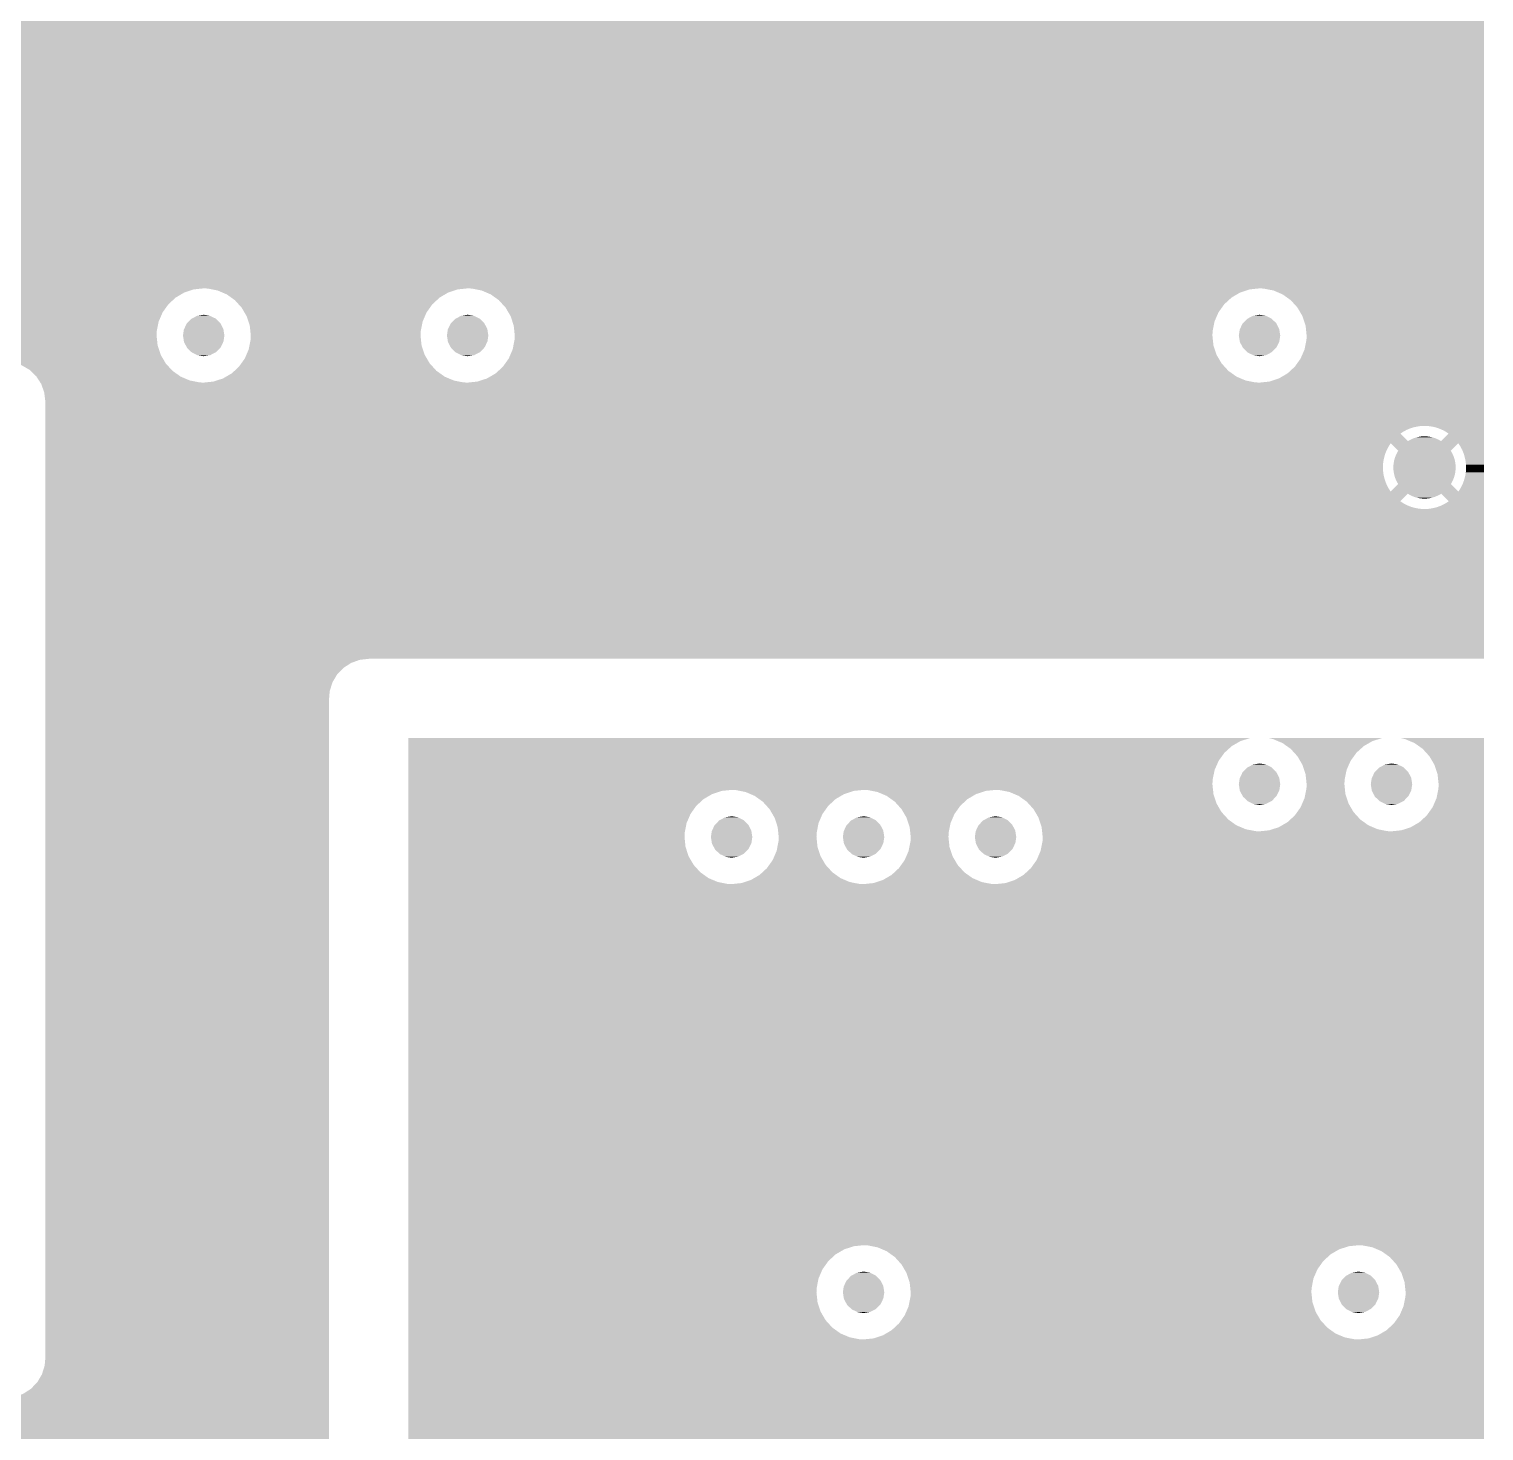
# Model space of a CAD drawing. Extents: x 295 to 953, y 10 to 290.
# Drawn here: x 673.64 to 701.64, y 201.32 to 228.3 of the extents above; entities that cross this region are included whole.
import ezdxf

# ---------------------------------------------------------------- set-up
doc = ezdxf.new("R2010")
doc.units = 0
doc.header["$LTSCALE"] = 5
doc.header["$MEASUREMENT"] = 0
doc.layers.add('FROMC1', color=7, linetype='CONTINUOUS')

msp = doc.modelspace()

# ---------------------------------------------------------------- linework, layer by layer
at = {"layer": 'FROMC1'}
for points in [[(654.9, 223.307), (654.9, 228.605), (701.636, 223.307), (701.636, 228.605)], [(654.9, 223.287), (654.9, 223.307), (676.807, 223.287), (676.998, 223.307)], [(654.9, 223.227), (654.9, 223.287), (676.625, 223.227), (676.807, 223.287)], [(654.9, 223.13), (654.9, 223.227), (676.459, 223.13), (676.625, 223.227)], [(677.077, 223.303), (676.998, 223.307), (682.044, 223.303), (682.078, 223.307)], [(677.163, 223.287), (677.077, 223.303), (681.887, 223.287), (682.044, 223.303)], [(677.266, 223.266), (677.163, 223.287), (681.825, 223.266), (681.887, 223.287)], [(677.358, 223.227), (677.266, 223.266), (681.705, 223.227), (681.825, 223.266)], [(677.442, 223.191), (677.358, 223.227), (681.643, 223.191), (681.705, 223.227)], [(677.527, 223.13), (677.442, 223.191), (681.539, 223.13), (681.643, 223.191)], [(682.157, 223.303), (682.078, 223.307), (697.284, 223.303), (697.318, 223.307)], [(682.243, 223.287), (682.157, 223.303), (697.127, 223.287), (697.284, 223.303)], [(682.346, 223.266), (682.243, 223.287), (697.065, 223.266), (697.127, 223.287)], [(682.438, 223.227), (682.346, 223.266), (696.945, 223.227), (697.065, 223.266)], [(682.522, 223.191), (682.438, 223.227), (696.883, 223.191), (696.945, 223.227)], [(682.607, 223.13), (682.522, 223.191), (696.779, 223.13), (696.883, 223.191)], [(697.397, 223.303), (697.318, 223.307), (701.636, 223.303), (701.636, 223.307)], [(697.586, 223.266), (697.397, 223.303), (701.636, 223.266), (701.636, 223.303)], [(697.762, 223.191), (697.586, 223.266), (701.636, 223.191), (701.636, 223.266)], [(697.918, 223.08), (697.762, 223.191), (701.636, 223.08), (701.636, 223.191)], [(654.9, 223), (654.9, 223.13), (676.318, 223), (676.459, 223.13)], [(654.9, 222.844), (654.9, 223), (676.207, 222.844), (676.318, 223)], [(677.598, 223.08), (677.527, 223.13), (681.485, 223.08), (681.539, 223.13)], [(677.67, 223), (677.598, 223.08), (681.398, 223), (681.485, 223.08)], [(677.727, 222.938), (677.67, 223), (681.354, 222.938), (681.398, 223)], [(677.782, 222.844), (677.727, 222.938), (681.287, 222.844), (681.354, 222.938)], [(682.678, 223.08), (682.607, 223.13), (696.725, 223.08), (696.779, 223.13)], [(682.75, 223), (682.678, 223.08), (696.638, 223), (696.725, 223.08)], [(682.807, 222.938), (682.75, 223), (696.594, 222.938), (696.638, 223)], [(682.862, 222.844), (682.807, 222.938), (696.527, 222.844), (696.594, 222.938)], [(698.047, 222.938), (697.918, 223.08), (701.636, 222.938), (701.636, 223.08)], [(698.144, 222.773), (698.047, 222.938), (701.636, 222.773), (701.636, 222.938)], [(654.9, 222.668), (654.9, 222.844), (676.131, 222.668), (676.207, 222.844)], [(654.9, 222.48), (654.9, 222.668), (676.094, 222.48), (676.131, 222.668)], [(676.621, 222.525), (676.671, 222.629), (677.376, 222.525), (677.322, 222.629)], [(676.671, 222.629), (676.68, 222.638), (677.322, 222.629), (677.318, 222.638)], [(676.68, 222.638), (676.76, 222.72), (677.318, 222.638), (677.233, 222.72)], [(676.76, 222.72), (676.772, 222.726), (677.233, 222.72), (677.227, 222.726)], [(676.772, 222.726), (676.872, 222.779), (677.227, 222.726), (677.119, 222.779)], [(676.872, 222.779), (676.892, 222.782), (677.119, 222.779), (677.113, 222.782)], [(676.892, 222.782), (676.998, 222.799), (677.113, 222.782), (676.998, 222.799)], [(677.824, 222.773), (677.782, 222.844), (681.256, 222.773), (681.287, 222.844)], [(677.859, 222.668), (677.824, 222.773), (681.211, 222.668), (681.256, 222.773)], [(677.884, 222.591), (677.859, 222.668), (681.196, 222.591), (681.211, 222.668)], [(677.896, 222.48), (677.884, 222.591), (681.174, 222.48), (681.196, 222.591)], [(681.701, 222.525), (681.751, 222.629), (682.456, 222.525), (682.402, 222.629)], [(681.751, 222.629), (681.76, 222.638), (682.402, 222.629), (682.398, 222.638)], [(681.76, 222.638), (681.84, 222.72), (682.398, 222.638), (682.313, 222.72)], [(681.84, 222.72), (681.852, 222.726), (682.313, 222.72), (682.307, 222.726)], [(681.852, 222.726), (681.952, 222.779), (682.307, 222.726), (682.199, 222.779)], [(681.952, 222.779), (681.972, 222.782), (682.199, 222.779), (682.193, 222.782)], [(681.972, 222.782), (682.078, 222.799), (682.193, 222.782), (682.078, 222.799)], [(682.904, 222.773), (682.862, 222.844), (696.496, 222.773), (696.527, 222.844)], [(682.939, 222.668), (682.904, 222.773), (696.451, 222.668), (696.496, 222.773)], [(682.964, 222.591), (682.939, 222.668), (696.436, 222.591), (696.451, 222.668)], [(682.976, 222.48), (682.964, 222.591), (696.414, 222.48), (696.436, 222.591)], [(696.941, 222.525), (696.991, 222.629), (697.696, 222.525), (697.642, 222.629)], [(696.991, 222.629), (697, 222.638), (697.642, 222.629), (697.638, 222.638)], [(697, 222.638), (697.08, 222.72), (697.638, 222.638), (697.553, 222.72)], [(697.08, 222.72), (697.092, 222.726), (697.553, 222.72), (697.547, 222.726)], [(697.092, 222.726), (697.192, 222.779), (697.547, 222.726), (697.439, 222.779)], [(697.192, 222.779), (697.212, 222.782), (697.439, 222.779), (697.433, 222.782)], [(697.212, 222.782), (697.318, 222.799), (697.433, 222.782), (697.318, 222.799)], [(698.204, 222.591), (698.144, 222.773), (701.636, 222.591), (701.636, 222.773)], [(698.224, 222.4), (698.204, 222.591), (701.636, 222.4), (701.636, 222.591)], [(654.9, 222.4), (654.9, 222.48), (676.091, 222.4), (676.094, 222.48)], [(654.9, 222.209), (654.9, 222.4), (676.111, 222.209), (676.091, 222.4)], [(676.599, 222.4), (676.616, 222.515), (677.396, 222.4), (677.378, 222.515)], [(676.617, 222.285), (676.599, 222.4), (677.379, 222.285), (677.396, 222.4)], [(676.616, 222.515), (676.621, 222.525), (677.378, 222.515), (677.376, 222.525)], [(677.879, 222.209), (677.901, 222.32), (681.191, 222.209), (681.179, 222.32)], [(677.904, 222.4), (677.896, 222.48), (681.171, 222.4), (681.174, 222.48)], [(677.901, 222.32), (677.904, 222.4), (681.179, 222.32), (681.171, 222.4)], [(681.679, 222.4), (681.696, 222.515), (682.476, 222.4), (682.458, 222.515)], [(681.697, 222.285), (681.679, 222.4), (682.459, 222.285), (682.476, 222.4)], [(681.696, 222.515), (681.701, 222.525), (682.458, 222.515), (682.456, 222.525)], [(682.959, 222.209), (682.981, 222.32), (696.431, 222.209), (696.419, 222.32)], [(682.984, 222.4), (682.976, 222.48), (696.411, 222.4), (696.414, 222.48)], [(682.981, 222.32), (682.984, 222.4), (696.419, 222.32), (696.411, 222.4)], [(696.919, 222.4), (696.936, 222.515), (697.716, 222.4), (697.698, 222.515)], [(696.937, 222.285), (696.919, 222.4), (697.699, 222.285), (697.716, 222.4)], [(696.936, 222.515), (696.941, 222.525), (697.698, 222.515), (697.696, 222.525)], [(698.184, 222.132), (698.221, 222.32), (701.636, 222.132), (701.636, 222.32)], [(698.221, 222.32), (698.224, 222.4), (701.636, 222.32), (701.636, 222.4)], [(654.9, 222.027), (654.9, 222.209), (676.171, 222.027), (676.111, 222.209)], [(654.9, 221.892), (654.9, 222.027), (676.25, 221.892), (676.171, 222.027)], [(676.619, 222.275), (676.617, 222.285), (677.374, 222.275), (677.379, 222.285)], [(676.673, 222.171), (676.619, 222.275), (677.324, 222.171), (677.374, 222.275)], [(676.677, 222.162), (676.673, 222.171), (677.315, 222.162), (677.324, 222.171)], [(676.762, 222.08), (676.677, 222.162), (677.235, 222.08), (677.315, 222.162)], [(676.768, 222.074), (676.762, 222.08), (677.223, 222.074), (677.235, 222.08)], [(676.876, 222.021), (676.768, 222.074), (677.123, 222.021), (677.223, 222.074)], [(677.788, 221.956), (677.819, 222.027), (681.293, 221.956), (681.251, 222.027)], [(677.819, 222.027), (677.864, 222.132), (681.251, 222.027), (681.216, 222.132)], [(677.864, 222.132), (677.879, 222.209), (681.216, 222.132), (681.191, 222.209)], [(681.699, 222.275), (681.697, 222.285), (682.454, 222.275), (682.459, 222.285)], [(681.753, 222.171), (681.699, 222.275), (682.404, 222.171), (682.454, 222.275)], [(681.757, 222.162), (681.753, 222.171), (682.395, 222.162), (682.404, 222.171)], [(681.842, 222.08), (681.757, 222.162), (682.315, 222.08), (682.395, 222.162)], [(681.848, 222.074), (681.842, 222.08), (682.303, 222.074), (682.315, 222.08)], [(681.956, 222.021), (681.848, 222.074), (682.203, 222.021), (682.303, 222.074)], [(682.868, 221.956), (682.899, 222.027), (696.533, 221.956), (696.491, 222.027)], [(682.899, 222.027), (682.944, 222.132), (696.491, 222.027), (696.456, 222.132)], [(682.944, 222.132), (682.959, 222.209), (696.456, 222.132), (696.431, 222.209)], [(696.939, 222.275), (696.937, 222.285), (697.694, 222.275), (697.699, 222.285)], [(696.993, 222.171), (696.939, 222.275), (697.644, 222.171), (697.694, 222.275)], [(696.997, 222.162), (696.993, 222.171), (697.635, 222.162), (697.644, 222.171)], [(697.082, 222.08), (696.997, 222.162), (697.555, 222.08), (697.635, 222.162)], [(697.088, 222.074), (697.082, 222.08), (697.543, 222.074), (697.555, 222.08)], [(697.196, 222.021), (697.088, 222.074), (697.443, 222.021), (697.543, 222.074)], [(698.108, 221.956), (698.184, 222.132), (701.636, 221.956), (701.636, 222.132)], [(673.327, 221.879), (673.188, 221.892), (676.258, 221.879), (676.25, 221.892)], [(673.383, 221.862), (673.327, 221.879), (676.268, 221.862), (676.258, 221.879)], [(673.495, 221.827), (673.383, 221.862), (676.299, 221.827), (676.268, 221.862)], [(673.647, 221.738), (673.495, 221.827), (676.381, 221.738), (676.299, 221.827)], [(676.883, 222.018), (676.876, 222.021), (677.103, 222.018), (677.123, 222.021)], [(676.998, 222.001), (676.883, 222.018), (676.998, 222.001), (677.103, 222.018)], [(677.591, 221.72), (677.677, 221.8), (681.477, 221.72), (681.405, 221.8)], [(677.677, 221.8), (677.721, 221.862), (681.405, 221.8), (681.348, 221.862)], [(677.721, 221.862), (677.788, 221.956), (681.348, 221.862), (681.293, 221.956)], [(681.963, 222.018), (681.956, 222.021), (682.183, 222.018), (682.203, 222.021)], [(682.078, 222.001), (681.963, 222.018), (682.078, 222.001), (682.183, 222.018)], [(682.671, 221.72), (682.757, 221.8), (696.717, 221.72), (696.645, 221.8)], [(682.757, 221.8), (682.801, 221.862), (696.645, 221.8), (696.588, 221.862)], [(682.801, 221.862), (682.868, 221.956), (696.588, 221.862), (696.533, 221.956)], [(697.203, 222.018), (697.196, 222.021), (697.423, 222.018), (697.443, 222.021)], [(697.318, 222.001), (697.203, 222.018), (697.318, 222.001), (697.423, 222.018)], [(697.856, 221.67), (697.997, 221.8), (701.636, 221.67), (701.636, 221.8)], [(697.997, 221.8), (698.108, 221.956), (701.636, 221.8), (701.636, 221.956)], [(673.665, 221.72), (673.647, 221.738), (676.397, 221.72), (676.381, 221.738)], [(673.774, 221.617), (673.665, 221.72), (676.543, 221.617), (676.397, 221.72)], [(673.779, 221.609), (673.774, 221.617), (676.553, 221.609), (676.543, 221.617)], [(673.828, 221.534), (673.779, 221.609), (676.73, 221.534), (676.553, 221.609)], [(673.852, 221.497), (673.828, 221.534), (676.918, 221.497), (676.73, 221.534)], [(673.854, 221.493), (673.852, 221.497), (676.998, 221.493), (676.918, 221.497)], [(673.87, 221.47), (673.854, 221.493), (701.636, 221.47), (701.636, 221.493)], [(673.929, 221.305), (673.87, 221.47), (701.636, 221.305), (701.636, 221.47)], [(676.998, 221.493), (677.031, 221.497), (682.078, 221.493), (681.998, 221.497)], [(677.031, 221.497), (677.188, 221.513), (681.998, 221.497), (681.913, 221.513)], [(677.188, 221.513), (677.25, 221.534), (681.913, 221.513), (681.81, 221.534)], [(677.25, 221.534), (677.37, 221.573), (681.81, 221.534), (681.717, 221.573)], [(677.37, 221.573), (677.432, 221.609), (681.717, 221.573), (681.633, 221.609)], [(677.432, 221.609), (677.536, 221.67), (681.633, 221.609), (681.548, 221.67)], [(677.536, 221.67), (677.591, 221.72), (681.548, 221.67), (681.477, 221.72)], [(682.078, 221.493), (682.111, 221.497), (697.318, 221.493), (697.238, 221.497)], [(682.111, 221.497), (682.268, 221.513), (697.238, 221.497), (697.153, 221.513)], [(682.268, 221.513), (682.33, 221.534), (697.153, 221.513), (697.05, 221.534)], [(682.33, 221.534), (682.45, 221.573), (697.05, 221.534), (696.957, 221.573)], [(682.45, 221.573), (682.512, 221.609), (696.957, 221.573), (696.873, 221.609)], [(682.512, 221.609), (682.616, 221.67), (696.873, 221.609), (696.788, 221.67)], [(682.616, 221.67), (682.671, 221.72), (696.788, 221.67), (696.717, 221.72)], [(697.318, 221.493), (697.508, 221.513), (701.636, 221.493), (701.636, 221.513)], [(697.508, 221.513), (697.69, 221.573), (701.636, 221.513), (701.636, 221.573)], [(697.69, 221.573), (697.856, 221.67), (701.636, 221.573), (701.636, 221.67)], [(673.95, 221.13), (673.929, 221.305), (701.636, 221.13), (701.636, 221.305)], [(673.95, 220.66), (673.95, 221.13), (701.636, 220.66), (701.636, 221.13)], [(673.95, 220.657), (673.95, 220.66), (700.418, 220.657), (700.475, 220.66)], [(673.95, 220.649), (673.95, 220.657), (700.362, 220.649), (700.418, 220.657)], [(673.95, 220.638), (673.95, 220.649), (700.306, 220.638), (700.362, 220.649)], [(673.95, 220.623), (673.95, 220.638), (700.251, 220.623), (700.306, 220.638)], [(700.532, 220.659), (700.475, 220.66), (701.636, 220.659), (701.636, 220.66)], [(700.589, 220.654), (700.532, 220.659), (701.636, 220.654), (701.636, 220.659)], [(700.645, 220.645), (700.589, 220.654), (701.636, 220.645), (701.636, 220.654)], [(700.701, 220.633), (700.645, 220.645), (701.636, 220.633), (701.636, 220.645)], [(700.755, 220.616), (700.701, 220.633), (701.636, 220.616), (701.636, 220.633)], [(673.95, 220.604), (673.95, 220.623), (700.197, 220.604), (700.251, 220.623)], [(673.95, 220.581), (673.95, 220.604), (700.145, 220.581), (700.197, 220.604)], [(673.95, 220.554), (673.95, 220.581), (700.094, 220.554), (700.145, 220.581)], [(673.95, 220.524), (673.95, 220.554), (700.046, 220.524), (700.094, 220.554)], [(673.95, 220.511), (673.95, 220.524), (700.028, 220.511), (700.046, 220.524)], [(673.95, 220.367), (673.95, 220.511), (700.172, 220.367), (700.028, 220.511)], [(673.95, 220.325), (673.95, 220.367), (701.636, 220.325), (701.636, 220.367)], [(673.95, 220.367), (673.95, 220.367), (700.173, 220.367), (700.172, 220.367)], [(700.173, 220.367), (700.201, 220.384), (700.813, 220.367), (700.783, 220.384)], [(700.201, 220.384), (700.216, 220.391), (700.783, 220.384), (700.77, 220.391)], [(700.216, 220.391), (700.245, 220.406), (700.77, 220.391), (700.739, 220.406)], [(700.245, 220.406), (700.261, 220.412), (700.739, 220.406), (700.725, 220.412)], [(700.261, 220.412), (700.291, 220.425), (700.725, 220.412), (700.693, 220.425)], [(700.291, 220.425), (700.308, 220.43), (700.693, 220.425), (700.679, 220.43)], [(700.308, 220.43), (700.338, 220.439), (700.679, 220.43), (700.645, 220.439)], [(700.338, 220.439), (700.356, 220.443), (700.645, 220.439), (700.631, 220.443)], [(700.356, 220.443), (700.386, 220.45), (700.631, 220.443), (700.596, 220.45)], [(700.386, 220.45), (700.405, 220.453), (700.596, 220.45), (700.583, 220.453)], [(700.405, 220.453), (700.435, 220.457), (700.583, 220.453), (700.546, 220.457)], [(700.435, 220.457), (700.459, 220.458), (700.546, 220.457), (700.534, 220.458)], [(700.459, 220.458), (700.485, 220.459), (700.534, 220.458), (700.485, 220.459)], [(700.808, 220.595), (700.755, 220.616), (701.636, 220.595), (701.636, 220.616)], [(700.86, 220.571), (700.808, 220.595), (701.636, 220.571), (701.636, 220.595)], [(700.813, 220.367), (700.957, 220.511), (701.636, 220.367), (701.636, 220.511)], [(700.91, 220.543), (700.86, 220.571), (701.636, 220.543), (701.636, 220.571)], [(700.957, 220.511), (700.91, 220.543), (701.636, 220.511), (701.636, 220.543)], [(673.95, 220.277), (673.95, 220.325), (699.81, 220.277), (699.841, 220.325)], [(673.95, 220.227), (673.95, 220.277), (699.782, 220.227), (699.81, 220.277)], [(673.95, 220.176), (673.95, 220.227), (699.757, 220.176), (699.782, 220.227)], [(673.95, 220.123), (673.95, 220.176), (699.737, 220.123), (699.757, 220.176)], [(673.95, 220.068), (673.95, 220.123), (699.72, 220.068), (699.737, 220.123)], [(673.95, 220.013), (673.95, 220.068), (699.707, 220.013), (699.72, 220.068)], [(699.986, 220.18), (699.841, 220.325), (700.999, 220.18), (701.144, 220.325)], [(699.926, 220.054), (699.94, 220.093), (701.06, 220.054), (701.045, 220.093)], [(699.94, 220.093), (699.944, 220.1), (701.045, 220.093), (701.042, 220.1)], [(699.944, 220.1), (699.961, 220.137), (701.042, 220.1), (701.024, 220.137)], [(699.961, 220.137), (699.965, 220.144), (701.024, 220.137), (701.02, 220.144)], [(699.965, 220.144), (699.986, 220.18), (701.02, 220.144), (700.999, 220.18)], [(701.166, 220.292), (701.144, 220.325), (701.636, 220.292), (701.636, 220.325)], [(701.195, 220.243), (701.166, 220.292), (701.636, 220.243), (701.636, 220.292)], [(701.221, 220.192), (701.195, 220.243), (701.636, 220.192), (701.636, 220.243)], [(701.242, 220.139), (701.221, 220.192), (701.636, 220.139), (701.636, 220.192)], [(701.26, 220.085), (701.242, 220.139), (701.636, 220.085), (701.636, 220.139)], [(701.274, 220.03), (701.26, 220.085), (701.636, 220.03), (701.636, 220.085)], [(673.95, 219.956), (673.95, 220.013), (699.698, 219.956), (699.707, 220.013)], [(673.95, 219.899), (673.95, 219.956), (699.693, 219.899), (699.698, 219.956)], [(673.95, 219.842), (673.95, 219.899), (699.693, 219.842), (699.693, 219.899)], [(673.95, 219.786), (673.95, 219.842), (699.696, 219.786), (699.693, 219.842)], [(673.95, 219.729), (673.95, 219.786), (699.703, 219.729), (699.696, 219.786)], [(699.893, 219.86), (699.895, 219.901), (701.092, 219.86), (701.09, 219.901)], [(699.895, 219.819), (699.893, 219.86), (701.091, 219.819), (701.092, 219.86)], [(699.895, 219.909), (699.9, 219.95), (701.09, 219.909), (701.085, 219.95)], [(699.895, 219.901), (699.895, 219.909), (701.09, 219.901), (701.09, 219.909)], [(699.895, 219.811), (699.895, 219.819), (701.09, 219.811), (701.091, 219.819)], [(699.9, 219.77), (699.895, 219.811), (701.085, 219.77), (701.09, 219.811)], [(699.9, 219.95), (699.902, 219.958), (701.085, 219.95), (701.084, 219.958)], [(699.902, 219.958), (699.909, 219.999), (701.084, 219.958), (701.075, 219.999)], [(699.909, 219.999), (699.912, 220.007), (701.075, 219.999), (701.074, 220.007)], [(699.912, 220.007), (699.923, 220.046), (701.074, 220.007), (701.062, 220.046)], [(699.923, 220.046), (699.926, 220.054), (701.062, 220.046), (701.06, 220.054)], [(701.285, 219.974), (701.274, 220.03), (701.636, 219.974), (701.636, 220.03)], [(701.291, 219.917), (701.285, 219.974), (701.636, 219.917), (701.636, 219.974)], [(701.287, 219.764), (701.292, 219.821), (701.636, 219.764), (701.636, 219.821)], [(701.293, 219.86), (701.291, 219.917), (701.636, 219.86), (701.636, 219.917)], [(701.292, 219.821), (701.293, 219.86), (701.636, 219.821), (701.636, 219.86)], [(673.95, 219.673), (673.95, 219.729), (699.715, 219.673), (699.703, 219.729)], [(673.95, 219.618), (673.95, 219.673), (699.73, 219.618), (699.715, 219.673)], [(673.95, 219.565), (673.95, 219.618), (699.749, 219.565), (699.73, 219.618)], [(673.95, 219.512), (673.95, 219.565), (699.772, 219.512), (699.749, 219.565)], [(673.95, 219.462), (673.95, 219.512), (699.799, 219.462), (699.772, 219.512)], [(699.841, 219.395), (699.986, 219.54), (701.144, 219.395), (700.999, 219.54)], [(699.901, 219.762), (699.9, 219.77), (701.084, 219.762), (701.085, 219.77)], [(699.91, 219.721), (699.901, 219.762), (701.076, 219.721), (701.084, 219.762)], [(699.911, 219.713), (699.91, 219.721), (701.074, 219.713), (701.076, 219.721)], [(699.923, 219.674), (699.911, 219.713), (701.062, 219.674), (701.074, 219.713)], [(699.925, 219.666), (699.923, 219.674), (701.059, 219.666), (701.062, 219.674)], [(699.94, 219.627), (699.925, 219.666), (701.045, 219.627), (701.059, 219.666)], [(699.943, 219.62), (699.94, 219.627), (701.042, 219.62), (701.045, 219.627)], [(699.961, 219.583), (699.943, 219.62), (701.024, 219.583), (701.042, 219.62)], [(699.965, 219.576), (699.961, 219.583), (701.02, 219.576), (701.024, 219.583)], [(699.986, 219.54), (699.965, 219.576), (700.999, 219.54), (701.02, 219.576)], [(701.203, 219.493), (701.228, 219.544), (701.636, 219.493), (701.636, 219.544)], [(701.228, 219.544), (701.248, 219.597), (701.636, 219.544), (701.636, 219.597)], [(701.248, 219.597), (701.265, 219.652), (701.636, 219.597), (701.636, 219.652)], [(701.265, 219.652), (701.278, 219.707), (701.636, 219.652), (701.636, 219.707)], [(701.278, 219.707), (701.287, 219.764), (701.636, 219.707), (701.636, 219.764)], [(673.95, 219.413), (673.95, 219.462), (699.829, 219.413), (699.799, 219.462)], [(673.95, 219.395), (673.95, 219.413), (699.841, 219.395), (699.829, 219.413)], [(673.95, 219.353), (673.95, 219.395), (701.636, 219.353), (701.636, 219.395)], [(673.95, 219.209), (673.95, 219.353), (700.028, 219.209), (700.172, 219.353)], [(673.95, 219.353), (673.95, 219.353), (700.172, 219.353), (700.173, 219.353)], [(700.202, 219.336), (700.173, 219.353), (700.784, 219.336), (700.813, 219.353)], [(700.215, 219.329), (700.202, 219.336), (700.769, 219.329), (700.784, 219.336)], [(700.246, 219.314), (700.215, 219.329), (700.74, 219.314), (700.769, 219.329)], [(700.26, 219.308), (700.246, 219.314), (700.724, 219.308), (700.74, 219.314)], [(700.292, 219.295), (700.26, 219.308), (700.694, 219.295), (700.724, 219.308)], [(700.306, 219.29), (700.292, 219.295), (700.677, 219.29), (700.694, 219.295)], [(700.34, 219.281), (700.306, 219.29), (700.647, 219.281), (700.677, 219.29)], [(700.354, 219.277), (700.34, 219.281), (700.629, 219.277), (700.647, 219.281)], [(700.389, 219.27), (700.354, 219.277), (700.599, 219.27), (700.629, 219.277)], [(700.402, 219.267), (700.389, 219.27), (700.58, 219.267), (700.599, 219.27)], [(700.439, 219.263), (700.402, 219.267), (700.55, 219.263), (700.58, 219.267)], [(700.451, 219.262), (700.439, 219.263), (700.526, 219.262), (700.55, 219.263)], [(700.5, 219.261), (700.451, 219.262), (700.5, 219.261), (700.526, 219.262)], [(700.957, 219.209), (700.813, 219.353), (701.636, 219.209), (701.636, 219.353)], [(701.144, 219.395), (701.175, 219.443), (701.636, 219.395), (701.636, 219.443)], [(701.175, 219.443), (701.203, 219.493), (701.636, 219.443), (701.636, 219.493)], [(673.95, 219.177), (673.95, 219.209), (700.076, 219.177), (700.028, 219.209)], [(673.95, 219.149), (673.95, 219.177), (700.125, 219.149), (700.076, 219.177)], [(673.95, 219.125), (673.95, 219.149), (700.177, 219.125), (700.125, 219.149)], [(673.95, 219.104), (673.95, 219.125), (700.23, 219.104), (700.177, 219.125)], [(673.95, 219.087), (673.95, 219.104), (700.284, 219.087), (700.23, 219.104)], [(673.95, 219.075), (673.95, 219.087), (700.34, 219.075), (700.284, 219.087)], [(673.95, 219.066), (673.95, 219.075), (700.396, 219.066), (700.34, 219.075)], [(673.95, 219.061), (673.95, 219.066), (700.453, 219.061), (700.396, 219.066)], [(673.95, 219.06), (673.95, 219.061), (700.51, 219.06), (700.453, 219.061)], [(673.95, 216.177), (673.95, 219.06), (701.636, 216.177), (701.636, 219.06)], [(700.51, 219.06), (700.567, 219.063), (701.636, 219.06), (701.636, 219.063)], [(700.567, 219.063), (700.624, 219.071), (701.636, 219.063), (701.636, 219.071)], [(700.624, 219.071), (700.679, 219.082), (701.636, 219.071), (701.636, 219.082)], [(700.679, 219.082), (700.734, 219.097), (701.636, 219.082), (701.636, 219.097)], [(700.734, 219.097), (700.788, 219.116), (701.636, 219.097), (701.636, 219.116)], [(700.788, 219.116), (700.84, 219.139), (701.636, 219.116), (701.636, 219.139)], [(700.84, 219.139), (700.891, 219.166), (701.636, 219.139), (701.636, 219.166)], [(700.891, 219.166), (700.939, 219.196), (701.636, 219.166), (701.636, 219.196)], [(700.939, 219.196), (700.957, 219.209), (701.636, 219.196), (701.636, 219.209)], [(673.95, 216.157), (673.95, 216.177), (679.998, 216.157), (680.173, 216.177)], [(673.95, 216.177), (673.95, 216.177), (701.635, 216.177), (701.636, 216.177)], [(673.95, 216.097), (673.95, 216.157), (679.833, 216.097), (679.998, 216.157)], [(673.95, 216.001), (673.95, 216.097), (679.686, 216.001), (679.833, 216.097)], [(673.95, 215.874), (673.95, 216.001), (679.564, 215.874), (679.686, 216.001)], [(673.95, 215.723), (673.95, 215.874), (679.475, 215.723), (679.564, 215.874)], [(673.95, 215.555), (673.95, 215.723), (679.423, 215.555), (679.475, 215.723)], [(673.95, 215.415), (673.95, 215.555), (679.411, 215.415), (679.423, 215.555)], [(673.95, 202.715), (673.95, 215.415), (679.411, 202.715), (679.411, 215.415)], [(680.935, 214.652), (680.935, 214.653), (697.135, 214.652), (697.135, 214.653)], [(680.935, 214.594), (680.935, 214.652), (696.952, 214.594), (697.135, 214.652)], [(680.935, 214.499), (680.935, 214.594), (696.786, 214.499), (696.952, 214.594)], [(680.935, 214.37), (680.935, 214.499), (696.643, 214.37), (696.786, 214.499)], [(697.5, 214.652), (697.5, 214.653), (699.675, 214.652), (699.675, 214.653)], [(697.586, 214.63), (697.5, 214.652), (699.606, 214.63), (699.675, 214.652)], [(697.67, 214.594), (697.586, 214.63), (699.492, 214.594), (699.606, 214.63)], [(697.762, 214.555), (697.67, 214.594), (699.424, 214.555), (699.492, 214.594)], [(697.84, 214.499), (697.762, 214.555), (699.326, 214.499), (699.424, 214.555)], [(697.918, 214.444), (697.84, 214.499), (699.265, 214.444), (699.326, 214.499)], [(700.04, 214.652), (700.04, 214.653), (701.636, 214.652), (701.636, 214.653)], [(700.04, 214.653), (700.04, 214.653), (701.636, 214.653), (701.635, 214.653)], [(700.126, 214.63), (700.04, 214.652), (701.636, 214.63), (701.636, 214.652)], [(700.302, 214.555), (700.126, 214.63), (701.636, 214.555), (701.636, 214.63)], [(700.458, 214.444), (700.302, 214.555), (701.636, 214.444), (701.636, 214.555)], [(680.935, 214.215), (680.935, 214.37), (696.531, 214.215), (696.643, 214.37)], [(680.935, 214.04), (680.935, 214.215), (696.454, 214.04), (696.531, 214.215)], [(697.985, 214.37), (697.918, 214.444), (699.183, 214.37), (699.265, 214.444)], [(698.047, 214.302), (697.985, 214.37), (699.134, 214.302), (699.183, 214.37)], [(698.098, 214.215), (698.047, 214.302), (699.071, 214.215), (699.134, 214.302)], [(698.144, 214.137), (698.098, 214.215), (699.036, 214.137), (699.071, 214.215)], [(700.587, 214.302), (700.458, 214.444), (701.636, 214.302), (701.636, 214.444)], [(700.684, 214.137), (700.587, 214.302), (701.636, 214.137), (701.636, 214.302)], [(680.935, 213.852), (680.935, 214.04), (696.415, 213.852), (696.454, 214.04)], [(696.941, 213.889), (696.991, 213.993), (697.696, 213.889), (697.642, 213.993)], [(696.991, 213.993), (697, 214.002), (697.642, 213.993), (697.638, 214.002)], [(697, 214.002), (697.08, 214.084), (697.638, 214.002), (697.553, 214.084)], [(697.08, 214.084), (697.092, 214.09), (697.553, 214.084), (697.547, 214.09)], [(697.092, 214.09), (697.192, 214.143), (697.547, 214.09), (697.439, 214.143)], [(697.192, 214.143), (697.212, 214.146), (697.439, 214.143), (697.433, 214.146)], [(697.212, 214.146), (697.318, 214.163), (697.433, 214.146), (697.318, 214.163)], [(698.176, 214.04), (698.144, 214.137), (698.994, 214.04), (699.036, 214.137)], [(698.204, 213.955), (698.176, 214.04), (698.976, 213.955), (698.994, 214.04)], [(698.215, 213.852), (698.204, 213.955), (698.955, 213.852), (698.976, 213.955)], [(699.481, 213.889), (699.531, 213.993), (700.236, 213.889), (700.182, 213.993)], [(699.531, 213.993), (699.54, 214.002), (700.182, 213.993), (700.178, 214.002)], [(699.54, 214.002), (699.62, 214.084), (700.178, 214.002), (700.093, 214.084)], [(699.62, 214.084), (699.632, 214.09), (700.093, 214.084), (700.087, 214.09)], [(699.632, 214.09), (699.732, 214.143), (700.087, 214.09), (699.979, 214.143)], [(699.732, 214.143), (699.752, 214.146), (699.979, 214.143), (699.973, 214.146)], [(699.752, 214.146), (699.858, 214.163), (699.973, 214.146), (699.858, 214.163)], [(700.744, 213.955), (700.684, 214.137), (701.636, 213.955), (701.636, 214.137)], [(700.764, 213.764), (700.744, 213.955), (701.636, 213.764), (701.636, 213.955)], [(680.935, 213.764), (680.935, 213.852), (696.411, 213.764), (696.415, 213.852)], [(680.935, 213.655), (680.935, 213.764), (696.422, 213.655), (696.411, 213.764)], [(680.935, 213.635), (680.935, 213.655), (686.967, 213.635), (687.158, 213.655)], [(680.935, 213.575), (680.935, 213.635), (686.785, 213.575), (686.967, 213.635)], [(687.237, 213.651), (687.158, 213.655), (689.664, 213.651), (689.698, 213.655)], [(687.323, 213.635), (687.237, 213.651), (689.507, 213.635), (689.664, 213.651)], [(687.426, 213.614), (687.323, 213.635), (689.445, 213.614), (689.507, 213.635)], [(689.777, 213.651), (689.698, 213.655), (692.204, 213.651), (692.238, 213.655)], [(689.863, 213.635), (689.777, 213.651), (692.047, 213.635), (692.204, 213.651)], [(689.966, 213.614), (689.863, 213.635), (691.985, 213.614), (692.047, 213.635)], [(692.317, 213.651), (692.238, 213.655), (696.423, 213.651), (696.422, 213.655)], [(692.506, 213.614), (692.317, 213.651), (696.427, 213.614), (696.423, 213.651)], [(696.919, 213.764), (696.936, 213.879), (697.716, 213.764), (697.698, 213.879)], [(696.937, 213.649), (696.919, 213.764), (697.699, 213.649), (697.716, 213.764)], [(696.936, 213.879), (696.941, 213.889), (697.698, 213.879), (697.696, 213.889)], [(696.939, 213.639), (696.937, 213.649), (697.694, 213.639), (697.699, 213.649)], [(696.993, 213.535), (696.939, 213.639), (697.644, 213.535), (697.694, 213.639)], [(698.199, 213.573), (698.221, 213.684), (698.971, 213.573), (698.959, 213.684)], [(698.224, 213.764), (698.215, 213.852), (698.951, 213.764), (698.955, 213.852)], [(698.221, 213.684), (698.224, 213.764), (698.959, 213.684), (698.951, 213.764)], [(699.459, 213.764), (699.476, 213.879), (700.256, 213.764), (700.238, 213.879)], [(699.477, 213.649), (699.459, 213.764), (700.239, 213.649), (700.256, 213.764)], [(699.476, 213.879), (699.481, 213.889), (700.238, 213.879), (700.236, 213.889)], [(699.479, 213.639), (699.477, 213.649), (700.234, 213.639), (700.239, 213.649)], [(699.533, 213.535), (699.479, 213.639), (700.184, 213.535), (700.234, 213.639)], [(700.724, 213.496), (700.761, 213.684), (701.636, 213.496), (701.636, 213.684)], [(700.761, 213.684), (700.764, 213.764), (701.636, 213.684), (701.636, 213.764)], [(680.935, 213.478), (680.935, 213.575), (686.619, 213.478), (686.785, 213.575)], [(680.935, 213.348), (680.935, 213.478), (686.478, 213.348), (686.619, 213.478)], [(680.935, 213.192), (680.935, 213.348), (686.367, 213.192), (686.478, 213.348)], [(687.518, 213.575), (687.426, 213.614), (689.325, 213.575), (689.445, 213.614)], [(687.602, 213.539), (687.518, 213.575), (689.263, 213.539), (689.325, 213.575)], [(687.687, 213.478), (687.602, 213.539), (689.159, 213.478), (689.263, 213.539)], [(687.758, 213.428), (687.687, 213.478), (689.105, 213.428), (689.159, 213.478)], [(687.83, 213.348), (687.758, 213.428), (689.018, 213.348), (689.105, 213.428)], [(687.887, 213.286), (687.83, 213.348), (688.974, 213.286), (689.018, 213.348)], [(690.058, 213.575), (689.966, 213.614), (691.865, 213.575), (691.985, 213.614)], [(690.142, 213.539), (690.058, 213.575), (691.803, 213.539), (691.865, 213.575)], [(690.227, 213.478), (690.142, 213.539), (691.699, 213.478), (691.803, 213.539)], [(690.298, 213.428), (690.227, 213.478), (691.645, 213.428), (691.699, 213.478)], [(690.37, 213.348), (690.298, 213.428), (691.558, 213.348), (691.645, 213.428)], [(690.427, 213.286), (690.37, 213.348), (691.514, 213.286), (691.558, 213.348)], [(692.601, 213.573), (692.506, 213.614), (696.431, 213.573), (696.427, 213.614)], [(692.682, 213.539), (692.601, 213.573), (696.442, 213.539), (696.431, 213.573)], [(692.838, 213.428), (692.682, 213.539), (696.479, 213.428), (696.442, 213.539)], [(692.871, 213.391), (692.838, 213.428), (696.491, 213.391), (696.479, 213.428)], [(692.967, 213.286), (692.871, 213.391), (696.552, 213.286), (696.491, 213.391)], [(696.997, 213.526), (696.993, 213.535), (697.635, 213.526), (697.644, 213.535)], [(697.082, 213.444), (696.997, 213.526), (697.555, 213.444), (697.635, 213.526)], [(697.088, 213.438), (697.082, 213.444), (697.543, 213.438), (697.555, 213.444)], [(697.196, 213.385), (697.088, 213.438), (697.443, 213.385), (697.543, 213.438)], [(697.203, 213.382), (697.196, 213.385), (697.423, 213.382), (697.443, 213.385)], [(697.318, 213.365), (697.203, 213.382), (697.318, 213.365), (697.423, 213.382)], [(698.108, 213.32), (698.139, 213.391), (699.073, 213.32), (699.031, 213.391)], [(698.139, 213.391), (698.184, 213.496), (699.031, 213.391), (698.996, 213.496)], [(698.184, 213.496), (698.199, 213.573), (698.996, 213.496), (698.971, 213.573)], [(699.537, 213.526), (699.533, 213.535), (700.175, 213.526), (700.184, 213.535)], [(699.622, 213.444), (699.537, 213.526), (700.095, 213.444), (700.175, 213.526)], [(699.628, 213.438), (699.622, 213.444), (700.083, 213.438), (700.095, 213.444)], [(699.736, 213.385), (699.628, 213.438), (699.983, 213.385), (700.083, 213.438)], [(699.743, 213.382), (699.736, 213.385), (699.963, 213.382), (699.983, 213.385)], [(699.858, 213.365), (699.743, 213.382), (699.858, 213.365), (699.963, 213.382)], [(700.648, 213.32), (700.724, 213.496), (701.636, 213.32), (701.636, 213.496)], [(680.935, 213.016), (680.935, 213.192), (686.291, 213.016), (686.367, 213.192)], [(686.84, 212.986), (686.92, 213.068), (687.478, 212.986), (687.393, 213.068)], [(686.92, 213.068), (686.932, 213.074), (687.393, 213.068), (687.387, 213.074)], [(686.932, 213.074), (687.032, 213.127), (687.387, 213.074), (687.279, 213.127)], [(687.032, 213.127), (687.052, 213.13), (687.279, 213.127), (687.273, 213.13)], [(687.052, 213.13), (687.158, 213.147), (687.273, 213.13), (687.158, 213.147)], [(687.942, 213.192), (687.887, 213.286), (688.907, 213.192), (688.974, 213.286)], [(687.984, 213.121), (687.942, 213.192), (688.876, 213.121), (688.907, 213.192)], [(688.019, 213.016), (687.984, 213.121), (688.831, 213.016), (688.876, 213.121)], [(689.38, 212.986), (689.46, 213.068), (690.018, 212.986), (689.933, 213.068)], [(689.46, 213.068), (689.472, 213.074), (689.933, 213.068), (689.927, 213.074)], [(689.472, 213.074), (689.572, 213.127), (689.927, 213.074), (689.819, 213.127)], [(689.572, 213.127), (689.592, 213.13), (689.819, 213.127), (689.813, 213.13)], [(689.592, 213.13), (689.698, 213.147), (689.813, 213.13), (689.698, 213.147)], [(690.482, 213.192), (690.427, 213.286), (691.447, 213.192), (691.514, 213.286)], [(690.524, 213.121), (690.482, 213.192), (691.416, 213.121), (691.447, 213.192)], [(690.559, 213.016), (690.524, 213.121), (691.371, 213.016), (691.416, 213.121)], [(691.92, 212.986), (692, 213.068), (692.558, 212.986), (692.473, 213.068)], [(692, 213.068), (692.012, 213.074), (692.473, 213.068), (692.467, 213.074)], [(692.012, 213.074), (692.112, 213.127), (692.467, 213.074), (692.359, 213.127)], [(692.112, 213.127), (692.132, 213.13), (692.359, 213.127), (692.353, 213.13)], [(692.132, 213.13), (692.238, 213.147), (692.353, 213.13), (692.238, 213.147)], [(693.003, 213.226), (692.967, 213.286), (696.588, 213.226), (696.552, 213.286)], [(693.064, 213.121), (693.003, 213.226), (696.684, 213.121), (696.588, 213.226)], [(693.076, 213.084), (693.064, 213.121), (696.717, 213.084), (696.684, 213.121)], [(693.113, 212.973), (693.076, 213.084), (696.873, 212.973), (696.717, 213.084)], [(697.856, 213.034), (697.911, 213.084), (699.328, 213.034), (699.257, 213.084)], [(697.911, 213.084), (697.997, 213.164), (699.257, 213.084), (699.185, 213.164)], [(697.997, 213.164), (698.041, 213.226), (699.185, 213.164), (699.128, 213.226)], [(698.041, 213.226), (698.108, 213.32), (699.128, 213.226), (699.073, 213.32)], [(700.396, 213.034), (700.537, 213.164), (701.636, 213.034), (701.636, 213.164)], [(700.537, 213.164), (700.648, 213.32), (701.636, 213.164), (701.636, 213.32)], [(680.935, 212.828), (680.935, 213.016), (686.254, 212.828), (686.291, 213.016)], [(680.935, 212.748), (680.935, 212.828), (686.251, 212.748), (686.254, 212.828)], [(686.759, 212.748), (686.776, 212.863), (687.556, 212.748), (687.538, 212.863)], [(686.776, 212.863), (686.781, 212.873), (687.538, 212.863), (687.536, 212.873)], [(686.781, 212.873), (686.831, 212.977), (687.536, 212.873), (687.482, 212.977)], [(686.831, 212.977), (686.84, 212.986), (687.482, 212.977), (687.478, 212.986)], [(688.044, 212.939), (688.019, 213.016), (688.816, 212.939), (688.831, 213.016)], [(688.056, 212.828), (688.044, 212.939), (688.794, 212.828), (688.816, 212.939)], [(688.064, 212.748), (688.056, 212.828), (688.791, 212.748), (688.794, 212.828)], [(689.299, 212.748), (689.316, 212.863), (690.096, 212.748), (690.078, 212.863)], [(689.316, 212.863), (689.321, 212.873), (690.078, 212.863), (690.076, 212.873)], [(689.321, 212.873), (689.371, 212.977), (690.076, 212.873), (690.022, 212.977)], [(689.371, 212.977), (689.38, 212.986), (690.022, 212.977), (690.018, 212.986)], [(690.584, 212.939), (690.559, 213.016), (691.356, 212.939), (691.371, 213.016)], [(690.596, 212.828), (690.584, 212.939), (691.334, 212.828), (691.356, 212.939)], [(690.604, 212.748), (690.596, 212.828), (691.331, 212.748), (691.334, 212.828)], [(691.839, 212.748), (691.856, 212.863), (692.636, 212.748), (692.618, 212.863)], [(691.856, 212.863), (691.861, 212.873), (692.618, 212.863), (692.616, 212.873)], [(691.861, 212.873), (691.911, 212.977), (692.616, 212.873), (692.562, 212.977)], [(691.911, 212.977), (691.92, 212.986), (692.562, 212.977), (692.558, 212.986)], [(693.124, 212.939), (693.113, 212.973), (696.954, 212.939), (696.873, 212.973)], [(693.128, 212.898), (693.124, 212.939), (697.05, 212.898), (696.954, 212.939)], [(693.132, 212.861), (693.128, 212.898), (697.238, 212.861), (697.05, 212.898)], [(693.133, 212.857), (693.132, 212.861), (697.318, 212.857), (697.238, 212.861)], [(693.144, 212.748), (693.133, 212.857), (701.636, 212.748), (701.636, 212.857)], [(697.318, 212.857), (697.351, 212.861), (699.858, 212.857), (699.778, 212.861)], [(697.351, 212.861), (697.508, 212.877), (699.778, 212.861), (699.693, 212.877)], [(697.508, 212.877), (697.57, 212.898), (699.693, 212.877), (699.59, 212.898)], [(697.57, 212.898), (697.69, 212.937), (699.59, 212.898), (699.497, 212.937)], [(697.69, 212.937), (697.752, 212.973), (699.497, 212.937), (699.413, 212.973)], [(697.752, 212.973), (697.856, 213.034), (699.413, 212.973), (699.328, 213.034)], [(699.858, 212.857), (700.048, 212.877), (701.636, 212.857), (701.636, 212.877)], [(700.048, 212.877), (700.23, 212.937), (701.636, 212.877), (701.636, 212.937)], [(700.23, 212.937), (700.396, 213.034), (701.636, 212.937), (701.636, 213.034)], [(680.935, 212.557), (680.935, 212.748), (686.271, 212.557), (686.251, 212.748)], [(680.935, 212.375), (680.935, 212.557), (686.331, 212.375), (686.271, 212.557)], [(686.777, 212.633), (686.759, 212.748), (687.539, 212.633), (687.556, 212.748)], [(686.779, 212.623), (686.777, 212.633), (687.534, 212.623), (687.539, 212.633)], [(686.833, 212.519), (686.779, 212.623), (687.484, 212.519), (687.534, 212.623)], [(686.837, 212.51), (686.833, 212.519), (687.475, 212.51), (687.484, 212.519)], [(686.922, 212.428), (686.837, 212.51), (687.395, 212.428), (687.475, 212.51)], [(688.024, 212.48), (688.039, 212.557), (688.836, 212.48), (688.811, 212.557)], [(688.039, 212.557), (688.061, 212.668), (688.811, 212.557), (688.799, 212.668)], [(688.061, 212.668), (688.064, 212.748), (688.799, 212.668), (688.791, 212.748)], [(689.317, 212.633), (689.299, 212.748), (690.079, 212.633), (690.096, 212.748)], [(689.319, 212.623), (689.317, 212.633), (690.074, 212.623), (690.079, 212.633)], [(689.373, 212.519), (689.319, 212.623), (690.024, 212.519), (690.074, 212.623)], [(689.377, 212.51), (689.373, 212.519), (690.015, 212.51), (690.024, 212.519)], [(689.462, 212.428), (689.377, 212.51), (689.935, 212.428), (690.015, 212.51)], [(690.564, 212.48), (690.579, 212.557), (691.376, 212.48), (691.351, 212.557)], [(690.579, 212.557), (690.601, 212.668), (691.351, 212.557), (691.339, 212.668)], [(690.601, 212.668), (690.604, 212.748), (691.339, 212.668), (691.331, 212.748)], [(691.857, 212.633), (691.839, 212.748), (692.619, 212.633), (692.636, 212.748)], [(691.859, 212.623), (691.857, 212.633), (692.614, 212.623), (692.619, 212.633)], [(691.913, 212.519), (691.859, 212.623), (692.564, 212.519), (692.614, 212.623)], [(691.917, 212.51), (691.913, 212.519), (692.555, 212.51), (692.564, 212.519)], [(692.002, 212.428), (691.917, 212.51), (692.475, 212.428), (692.555, 212.51)], [(693.104, 212.48), (693.141, 212.668), (701.636, 212.48), (701.636, 212.668)], [(693.141, 212.668), (693.144, 212.748), (701.636, 212.668), (701.636, 212.748)], [(680.935, 212.21), (680.935, 212.375), (686.428, 212.21), (686.331, 212.375)], [(686.928, 212.422), (686.922, 212.428), (687.383, 212.422), (687.395, 212.428)], [(687.036, 212.369), (686.928, 212.422), (687.283, 212.369), (687.383, 212.422)], [(687.043, 212.366), (687.036, 212.369), (687.263, 212.366), (687.283, 212.369)], [(687.158, 212.349), (687.043, 212.366), (687.158, 212.349), (687.263, 212.366)], [(687.881, 212.21), (687.948, 212.304), (688.968, 212.21), (688.913, 212.304)], [(687.948, 212.304), (687.979, 212.375), (688.913, 212.304), (688.871, 212.375)], [(687.979, 212.375), (688.024, 212.48), (688.871, 212.375), (688.836, 212.48)], [(689.468, 212.422), (689.462, 212.428), (689.923, 212.422), (689.935, 212.428)], [(689.576, 212.369), (689.468, 212.422), (689.823, 212.369), (689.923, 212.422)], [(689.583, 212.366), (689.576, 212.369), (689.803, 212.366), (689.823, 212.369)], [(689.698, 212.349), (689.583, 212.366), (689.698, 212.349), (689.803, 212.366)], [(690.421, 212.21), (690.488, 212.304), (691.508, 212.21), (691.453, 212.304)], [(690.488, 212.304), (690.519, 212.375), (691.453, 212.304), (691.411, 212.375)], [(690.519, 212.375), (690.564, 212.48), (691.411, 212.375), (691.376, 212.48)], [(692.008, 212.422), (692.002, 212.428), (692.463, 212.422), (692.475, 212.428)], [(692.116, 212.369), (692.008, 212.422), (692.363, 212.369), (692.463, 212.422)], [(692.123, 212.366), (692.116, 212.369), (692.343, 212.366), (692.363, 212.369)], [(692.238, 212.349), (692.123, 212.366), (692.238, 212.349), (692.343, 212.366)], [(692.917, 212.148), (693.028, 212.304), (701.636, 212.148), (701.636, 212.304)], [(693.028, 212.304), (693.104, 212.48), (701.636, 212.304), (701.636, 212.48)], [(680.935, 212.068), (680.935, 212.21), (686.557, 212.068), (686.428, 212.21)], [(680.935, 211.957), (680.935, 212.068), (686.713, 211.957), (686.557, 212.068)], [(680.935, 211.882), (680.935, 211.957), (686.89, 211.882), (686.713, 211.957)], [(687.53, 211.921), (687.592, 211.957), (689.337, 211.921), (689.253, 211.957)], [(687.592, 211.957), (687.696, 212.018), (689.253, 211.957), (689.168, 212.018)], [(687.696, 212.018), (687.751, 212.068), (689.168, 212.018), (689.097, 212.068)], [(687.751, 212.068), (687.837, 212.148), (689.097, 212.068), (689.025, 212.148)], [(687.837, 212.148), (687.881, 212.21), (689.025, 212.148), (688.968, 212.21)], [(690.07, 211.921), (690.132, 211.957), (691.877, 211.921), (691.793, 211.957)], [(690.132, 211.957), (690.236, 212.018), (691.793, 211.957), (691.708, 212.018)], [(690.236, 212.018), (690.291, 212.068), (691.708, 212.018), (691.637, 212.068)], [(690.291, 212.068), (690.377, 212.148), (691.637, 212.068), (691.565, 212.148)], [(690.377, 212.148), (690.421, 212.21), (691.565, 212.148), (691.508, 212.21)], [(692.61, 211.921), (692.776, 212.018), (701.636, 211.921), (701.636, 212.018)], [(692.776, 212.018), (692.917, 212.148), (701.636, 212.018), (701.636, 212.148)], [(680.935, 211.845), (680.935, 211.882), (687.078, 211.845), (686.89, 211.882)], [(680.935, 211.841), (680.935, 211.845), (687.158, 211.841), (687.078, 211.845)], [(680.935, 209.065), (680.935, 211.841), (701.636, 209.065), (701.636, 211.841)], [(687.158, 211.841), (687.191, 211.845), (689.698, 211.841), (689.618, 211.845)], [(687.191, 211.845), (687.348, 211.861), (689.618, 211.845), (689.533, 211.861)], [(687.348, 211.861), (687.41, 211.882), (689.533, 211.861), (689.43, 211.882)], [(687.41, 211.882), (687.53, 211.921), (689.43, 211.882), (689.337, 211.921)], [(689.698, 211.841), (689.731, 211.845), (692.238, 211.841), (692.158, 211.845)], [(689.731, 211.845), (689.888, 211.861), (692.158, 211.845), (692.073, 211.861)], [(689.888, 211.861), (689.95, 211.882), (692.073, 211.861), (691.97, 211.882)], [(689.95, 211.882), (690.07, 211.921), (691.97, 211.882), (691.877, 211.921)], [(692.238, 211.841), (692.428, 211.861), (701.636, 211.841), (701.636, 211.861)], [(692.428, 211.861), (692.61, 211.921), (701.636, 211.861), (701.636, 211.921)], [(680.935, 204.892), (680.935, 209.065), (701.636, 204.892), (701.636, 209.065)], [(680.935, 204.872), (680.935, 204.892), (689.507, 204.872), (689.698, 204.892)], [(680.935, 204.812), (680.935, 204.872), (689.325, 204.812), (689.507, 204.872)], [(680.935, 204.715), (680.935, 204.812), (689.159, 204.715), (689.325, 204.812)], [(680.935, 204.585), (680.935, 204.715), (689.018, 204.585), (689.159, 204.715)], [(689.777, 204.888), (689.698, 204.892), (699.189, 204.888), (699.223, 204.892)], [(689.863, 204.872), (689.777, 204.888), (699.032, 204.872), (699.189, 204.888)], [(689.966, 204.851), (689.863, 204.872), (698.97, 204.851), (699.032, 204.872)], [(690.058, 204.812), (689.966, 204.851), (698.85, 204.812), (698.97, 204.851)], [(690.142, 204.776), (690.058, 204.812), (698.788, 204.776), (698.85, 204.812)], [(690.227, 204.715), (690.142, 204.776), (698.684, 204.715), (698.788, 204.776)], [(690.298, 204.665), (690.227, 204.715), (698.63, 204.665), (698.684, 204.715)], [(699.302, 204.888), (699.223, 204.892), (701.636, 204.888), (701.636, 204.892)], [(699.491, 204.851), (699.302, 204.888), (701.636, 204.851), (701.636, 204.888)], [(699.667, 204.776), (699.491, 204.851), (701.636, 204.776), (701.636, 204.851)], [(699.823, 204.665), (699.667, 204.776), (701.636, 204.665), (701.636, 204.776)], [(680.935, 204.429), (680.935, 204.585), (688.907, 204.429), (689.018, 204.585)], [(680.935, 204.253), (680.935, 204.429), (688.831, 204.253), (688.907, 204.429)], [(690.37, 204.585), (690.298, 204.665), (698.543, 204.585), (698.63, 204.665)], [(690.427, 204.523), (690.37, 204.585), (698.499, 204.523), (698.543, 204.585)], [(690.482, 204.429), (690.427, 204.523), (698.432, 204.429), (698.499, 204.523)], [(690.524, 204.358), (690.482, 204.429), (698.401, 204.358), (698.432, 204.429)], [(699.952, 204.523), (699.823, 204.665), (701.636, 204.523), (701.636, 204.665)], [(700.049, 204.358), (699.952, 204.523), (701.636, 204.358), (701.636, 204.523)], [(680.935, 204.065), (680.935, 204.253), (688.794, 204.065), (688.831, 204.253)], [(689.316, 204.1), (689.321, 204.11), (690.078, 204.1), (690.076, 204.11)], [(689.321, 204.11), (689.371, 204.214), (690.076, 204.11), (690.022, 204.214)], [(689.371, 204.214), (689.38, 204.223), (690.022, 204.214), (690.018, 204.223)], [(689.38, 204.223), (689.46, 204.305), (690.018, 204.223), (689.933, 204.305)], [(689.46, 204.305), (689.472, 204.311), (689.933, 204.305), (689.927, 204.311)], [(689.472, 204.311), (689.572, 204.364), (689.927, 204.311), (689.819, 204.364)], [(689.572, 204.364), (689.592, 204.367), (689.819, 204.364), (689.813, 204.367)], [(689.592, 204.367), (689.698, 204.384), (689.813, 204.367), (689.698, 204.384)], [(690.559, 204.253), (690.524, 204.358), (698.356, 204.253), (698.401, 204.358)], [(690.584, 204.176), (690.559, 204.253), (698.341, 204.176), (698.356, 204.253)], [(690.596, 204.065), (690.584, 204.176), (698.319, 204.065), (698.341, 204.176)], [(698.841, 204.1), (698.846, 204.11), (699.603, 204.1), (699.601, 204.11)], [(698.846, 204.11), (698.896, 204.214), (699.601, 204.11), (699.547, 204.214)], [(698.896, 204.214), (698.905, 204.223), (699.547, 204.214), (699.543, 204.223)], [(698.905, 204.223), (698.985, 204.305), (699.543, 204.223), (699.458, 204.305)], [(698.985, 204.305), (698.997, 204.311), (699.458, 204.305), (699.452, 204.311)], [(698.997, 204.311), (699.097, 204.364), (699.452, 204.311), (699.344, 204.364)], [(699.097, 204.364), (699.117, 204.367), (699.344, 204.364), (699.338, 204.367)], [(699.117, 204.367), (699.223, 204.384), (699.338, 204.367), (699.223, 204.384)], [(700.109, 204.176), (700.049, 204.358), (701.636, 204.176), (701.636, 204.358)], [(700.129, 203.985), (700.109, 204.176), (701.636, 203.985), (701.636, 204.176)], [(680.935, 203.985), (680.935, 204.065), (688.791, 203.985), (688.794, 204.065)], [(680.935, 203.794), (680.935, 203.985), (688.811, 203.794), (688.791, 203.985)], [(689.299, 203.985), (689.316, 204.1), (690.096, 203.985), (690.078, 204.1)], [(689.317, 203.87), (689.299, 203.985), (690.079, 203.87), (690.096, 203.985)], [(689.319, 203.86), (689.317, 203.87), (690.074, 203.86), (690.079, 203.87)], [(689.373, 203.756), (689.319, 203.86), (690.024, 203.756), (690.074, 203.86)], [(690.579, 203.794), (690.601, 203.905), (698.336, 203.794), (698.324, 203.905)], [(690.604, 203.985), (690.596, 204.065), (698.316, 203.985), (698.319, 204.065)], [(690.601, 203.905), (690.604, 203.985), (698.324, 203.905), (698.316, 203.985)], [(698.824, 203.985), (698.841, 204.1), (699.621, 203.985), (699.603, 204.1)], [(698.842, 203.87), (698.824, 203.985), (699.604, 203.87), (699.621, 203.985)], [(698.844, 203.86), (698.842, 203.87), (699.599, 203.86), (699.604, 203.87)], [(698.898, 203.756), (698.844, 203.86), (699.549, 203.756), (699.599, 203.86)], [(700.089, 203.717), (700.126, 203.905), (701.636, 203.717), (701.636, 203.905)], [(700.126, 203.905), (700.129, 203.985), (701.636, 203.905), (701.636, 203.985)], [(680.935, 203.612), (680.935, 203.794), (688.871, 203.612), (688.811, 203.794)], [(680.935, 203.447), (680.935, 203.612), (688.968, 203.447), (688.871, 203.612)], [(689.377, 203.747), (689.373, 203.756), (690.015, 203.747), (690.024, 203.756)], [(689.462, 203.665), (689.377, 203.747), (689.935, 203.665), (690.015, 203.747)], [(689.468, 203.659), (689.462, 203.665), (689.923, 203.659), (689.935, 203.665)], [(689.576, 203.606), (689.468, 203.659), (689.823, 203.606), (689.923, 203.659)], [(689.583, 203.603), (689.576, 203.606), (689.803, 203.603), (689.823, 203.606)], [(689.698, 203.586), (689.583, 203.603), (689.698, 203.586), (689.803, 203.603)], [(690.488, 203.541), (690.519, 203.612), (698.438, 203.541), (698.396, 203.612)], [(690.519, 203.612), (690.564, 203.717), (698.396, 203.612), (698.361, 203.717)], [(690.564, 203.717), (690.579, 203.794), (698.361, 203.717), (698.336, 203.794)], [(698.902, 203.747), (698.898, 203.756), (699.54, 203.747), (699.549, 203.756)], [(698.987, 203.665), (698.902, 203.747), (699.46, 203.665), (699.54, 203.747)], [(698.993, 203.659), (698.987, 203.665), (699.448, 203.659), (699.46, 203.665)], [(699.101, 203.606), (698.993, 203.659), (699.348, 203.606), (699.448, 203.659)], [(699.108, 203.603), (699.101, 203.606), (699.328, 203.603), (699.348, 203.606)], [(699.223, 203.586), (699.108, 203.603), (699.223, 203.586), (699.328, 203.603)], [(700.013, 203.541), (700.089, 203.717), (701.636, 203.541), (701.636, 203.717)], [(680.935, 203.305), (680.935, 203.447), (689.097, 203.305), (688.968, 203.447)], [(680.935, 203.194), (680.935, 203.305), (689.253, 203.194), (689.097, 203.305)], [(690.236, 203.255), (690.291, 203.305), (698.693, 203.255), (698.622, 203.305)], [(690.291, 203.305), (690.377, 203.385), (698.622, 203.305), (698.55, 203.385)], [(690.377, 203.385), (690.421, 203.447), (698.55, 203.385), (698.493, 203.447)], [(690.421, 203.447), (690.488, 203.541), (698.493, 203.447), (698.438, 203.541)], [(699.761, 203.255), (699.902, 203.385), (701.636, 203.255), (701.636, 203.385)], [(699.902, 203.385), (700.013, 203.541), (701.636, 203.385), (701.636, 203.541)], [(680.935, 203.119), (680.935, 203.194), (689.43, 203.119), (689.253, 203.194)], [(680.935, 203.082), (680.935, 203.119), (689.618, 203.082), (689.43, 203.119)], [(680.935, 203.078), (680.935, 203.082), (689.698, 203.078), (689.618, 203.082)], [(680.935, 197.635), (680.935, 203.078), (701.636, 197.635), (701.636, 203.078)], [(689.698, 203.078), (689.731, 203.082), (699.223, 203.078), (699.143, 203.082)], [(689.731, 203.082), (689.888, 203.098), (699.143, 203.082), (699.058, 203.098)], [(689.888, 203.098), (689.95, 203.119), (699.058, 203.098), (698.955, 203.119)], [(689.95, 203.119), (690.07, 203.158), (698.955, 203.119), (698.862, 203.158)], [(690.07, 203.158), (690.132, 203.194), (698.862, 203.158), (698.778, 203.194)], [(690.132, 203.194), (690.236, 203.255), (698.778, 203.194), (698.693, 203.255)], [(699.223, 203.078), (699.413, 203.098), (701.636, 203.078), (701.636, 203.098)], [(699.413, 203.098), (699.595, 203.158), (701.636, 203.098), (701.636, 203.158)], [(699.595, 203.158), (699.761, 203.255), (701.636, 203.158), (701.636, 203.255)], [(673.937, 202.575), (673.95, 202.715), (679.411, 202.575), (679.411, 202.715)], [(673.885, 202.407), (673.937, 202.575), (679.411, 202.407), (679.411, 202.575)], [(673.674, 202.129), (673.796, 202.256), (679.411, 202.129), (679.411, 202.256)], [(673.796, 202.256), (673.885, 202.407), (679.411, 202.256), (679.411, 202.407)], [(650.612, 201.858), (650.715, 201.953), (679.411, 201.858), (679.411, 201.953)], [(673.188, 201.953), (673.362, 201.973), (679.411, 201.953), (679.411, 201.973)], [(673.362, 201.973), (673.527, 202.033), (679.411, 201.973), (679.411, 202.033)], [(673.527, 202.033), (673.674, 202.129), (679.411, 202.033), (679.411, 202.129)], [(646.01, 200.955), (646.01, 201.681), (679.411, 200.955), (679.411, 201.681)], [(650.074, 201.681), (650.264, 201.701), (679.411, 201.681), (679.411, 201.701)], [(650.264, 201.701), (650.446, 201.761), (679.411, 201.701), (679.411, 201.761)], [(650.446, 201.761), (650.612, 201.858), (679.411, 201.761), (679.411, 201.858)]]:
    msp.add_solid(points, dxfattribs=at)

doc.saveas('drawing.dxf')
